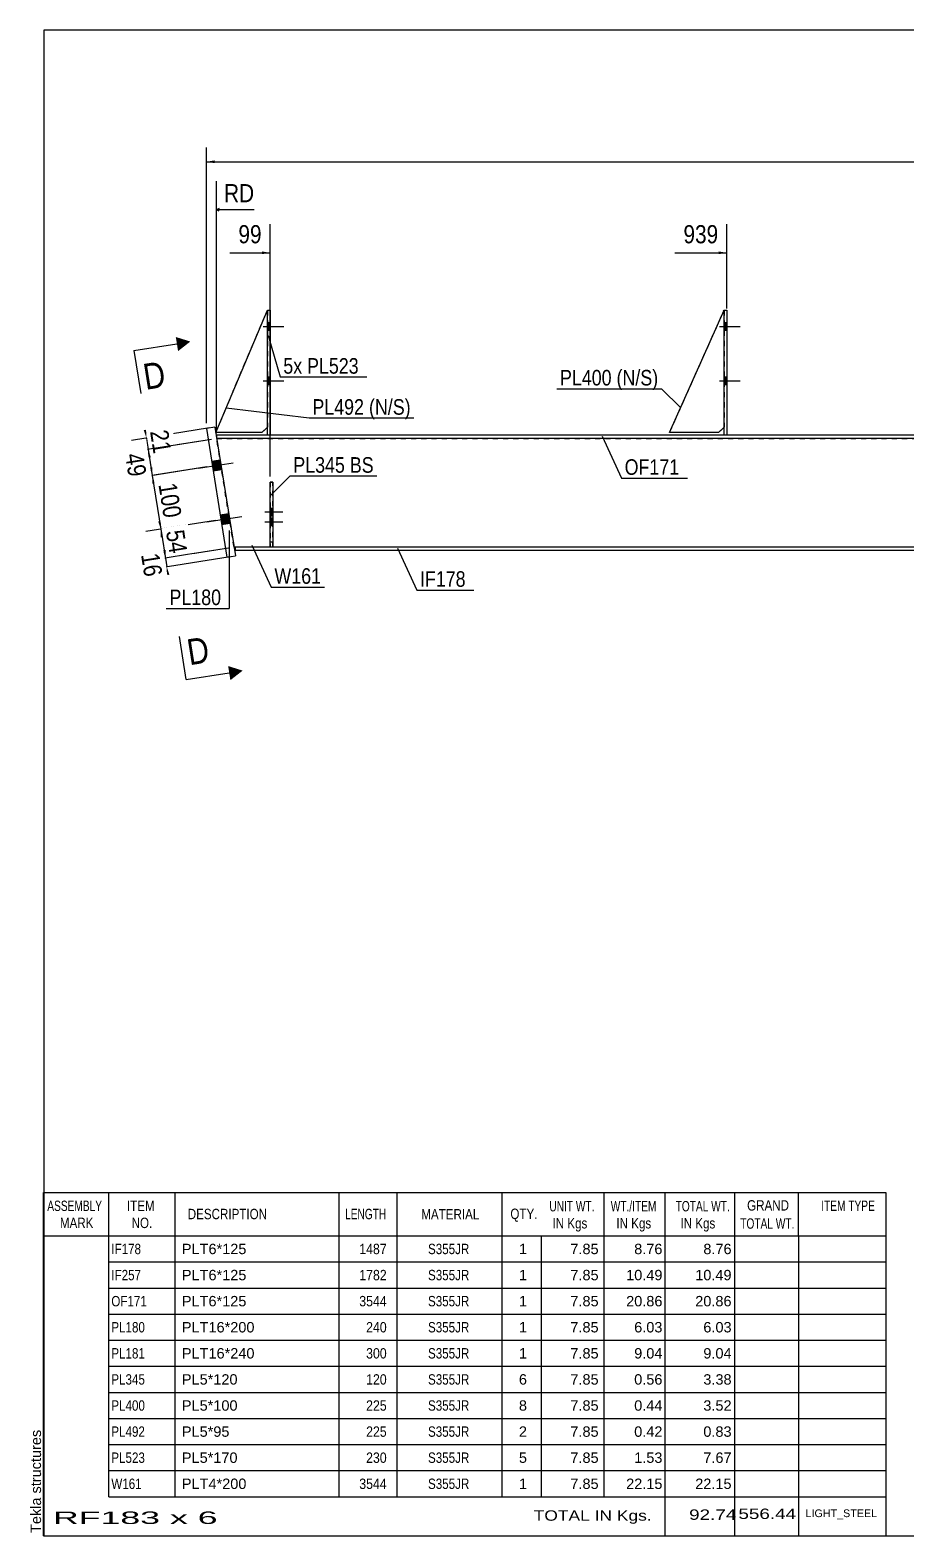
# Model space of a CAD drawing. Header units: millimetres. Extents: x -34 to 368, y -192 to 85.
# Drawn here: x -34.3 to 127, y -191.9 to 85.1 of the extents above; entities that cross this region are included whole.
import ezdxf

# ---------------------------------------------------------------- set-up
doc = ezdxf.new("R2010")
doc.units = ezdxf.units.MM
doc.linetypes.add('DXK_LINE_DOT1', pattern=[1.8814, 0.9407, -0.9407])
doc.linetypes.add('DXK_LINE_DOT2', pattern=[3.9198, 1.9599, -1.9599])
doc.styles.add('Arial', font='ARIAL.TTF', dxfattribs={"height": 0.2})
doc.styles.add('Arial Narrow', font='ARIALN.TTF', dxfattribs={"height": 0.2})

# ---------------------------------------------------------------- blocks, each defined once
blk = doc.blocks.new('Unknown-623544071-1210')
at = {"color": 5, "linetype": 'Continuous'}
for p, q in [((368.18, 85.14), (-31.82, 85.14)), ((-31.82, 85.14), (-31.82, -191.86)), ((368.18, -191.86), (368.18, 85.14)), ((-31.82, -191.86), (368.18, -191.86))]:
    blk.add_line(p, q, dxfattribs=at)
at = {"color": 174, "linetype": 'Continuous', "style": 'Arial'}
blk.add_text('Tekla structures', height=1.9102, rotation=90, dxfattribs=at).set_placement((-32.32, -191.36))
blk = doc.blocks.new('Part-623544071-1291 - 1231')
at = {"color": 2, "linetype": 'Continuous'}
for p, q in [((9.32, 10.6), (0, 10.6)), ((0, 10), (0, 10.6)), ((354.37, 10), (0, 10)), ((93.32, 10.6), (9.82, 10.6)), ((177.32, 10.6), (93.82, 10.6)), ((261.32, 10.6), (177.82, 10.6)), ((345.51, 10.6), (261.82, 10.6)), ((354.37, 10.6), (346.01, 10.6)), ((354.37, 10.6), (354.37, 10))]:
    blk.add_line(p, q, dxfattribs=at)
at = {"color": 7, "linetype": 'DXK_LINE_DOT1'}
for p, q in [((9.82, 10.6), (9.32, 10.6)), ((346.01, 10.6), (93.32, 10.6))]:
    blk.add_line(p, q, dxfattribs=at)
blk = doc.blocks.new('Part-623544071-1269 - 1231')
at = {"color": 2, "linetype": 'Continuous'}
for p, q in [((-0.33, 12.1), (-1.91, 11.85)), ((-1.91, 11.85), (1.85, -11.85)), ((-0.33, 12.1), (3.43, -11.6)), ((1.85, -11.85), (3.43, -11.6))]:
    blk.add_line(p, q, dxfattribs=at)
blk = doc.blocks.new('Part-623544071-1494 - 1231')
at = {"color": 7, "linetype": 'DXK_LINE_DOT1'}
for p, q in [((3.18, -10), (0, 10)), ((0, 10), (354.37, 10)), ((9.82, -10), (3.48, -10)), ((345.01, -10), (10.32, -10)), ((354.37, -10), (345.51, -10))]:
    blk.add_line(p, q, dxfattribs=at)
at = {"color": 2, "linetype": 'Continuous'}
for p, q in [((354.37, 10), (354.37, -10)), ((3.48, -10), (3.18, -10))]:
    blk.add_line(p, q, dxfattribs=at)
blk = doc.blocks.new('Part-623544071-1313 - 1231')
at = {"color": 2, "linetype": 'Continuous'}
for p, q in [((3.48, -10.6), (3.48, -10)), ((9.82, -10), (3.48, -10)), ((152.21, -10.6), (3.48, -10.6)), ((152.21, -10), (10.32, -10))]:
    blk.add_line(p, q, dxfattribs=at)
at = {"color": 7, "linetype": 'DXK_LINE_DOT1'}
for p, q in [((10.32, -10), (9.82, -10)), ((152.21, -10), (152.21, -10.6))]:
    blk.add_line(p, q, dxfattribs=at)
blk = doc.blocks.new('Part-623544071-1388 - 1231')
at = {"color": 2, "linetype": 'Continuous'}
for p, q in [((9.32, 10.6), (9.32, 33.6)), ((9.32, 33.6), (9.82, 33.6)), ((9.82, 33.6), (9.82, 10.6)), ((9.82, 10.6), (9.32, 10.6))]:
    blk.add_line(p, q, dxfattribs=at)
blk = doc.blocks.new('Part-623544071-1410 - 1231')
at = {"color": 2, "linetype": 'Continuous'}
for p, q in [((9.82, -10), (9.82, 2)), ((9.82, 2), (10.32, 2)), ((10.32, 2), (10.32, -10)), ((10.32, -10), (9.82, -10))]:
    blk.add_line(p, q, dxfattribs=at)
at = {"color": 7, "linetype": 'DXK_LINE_DOT1'}
blk.add_line((9.82, -9), (10.32, -9), dxfattribs=at)
blk = doc.blocks.new('Part-623544071-1432 - 1231')
at = {"color": 7, "linetype": 'DXK_LINE_DOT1'}
for p, q in [((-0.18, 11.1), (9.32, 33.6)), ((9.32, 33.6), (9.32, 12.1)), ((8.32, 11.1), (-0.18, 11.1)), ((9.32, 12.1), (8.32, 11.1))]:
    blk.add_line(p, q, dxfattribs=at)
blk = doc.blocks.new('Bolt-623544071-1503 - 1231')
at = {"linetype": 'Continuous'}
for points in [[(93.82, 29.93), (93.82, 31.33), (93.32, 31.33), (93.32, 29.93)], [(93.82, 29.93), (93.82, 31.33), (93.32, 31.33), (93.32, 29.93)], [(93.82, 29.93), (93.82, 31.33), (93.32, 31.33), (93.32, 29.93)], [(93.82, 19.93), (93.82, 21.33), (93.32, 21.33), (93.32, 19.93)], [(93.82, 19.93), (93.82, 21.33), (93.32, 21.33), (93.32, 19.93)], [(93.82, 19.93), (93.82, 21.33), (93.32, 21.33), (93.32, 19.93)]]:
    blk.add_hatch(color=3, dxfattribs=at).paths.add_polyline_path(points)
at = {"color": 3, "linetype": 'Continuous'}
for p, q in [((92.52, 30.63), (96.32, 30.63)), ((92.52, 30.63), (96.32, 30.63)), ((92.52, 30.63), (96.32, 30.63)), ((93.32, 31.33), (93.82, 31.33)), ((93.32, 31.33), (93.82, 31.33)), ((93.32, 31.33), (93.82, 31.33)), ((93.32, 29.93), (93.82, 29.93)), ((93.32, 29.93), (93.82, 29.93)), ((93.32, 29.93), (93.82, 29.93)), ((92.52, 20.63), (96.32, 20.63)), ((92.52, 20.63), (96.32, 20.63)), ((92.52, 20.63), (96.32, 20.63)), ((93.32, 21.33), (93.82, 21.33)), ((93.32, 21.33), (93.82, 21.33)), ((93.32, 21.33), (93.82, 21.33)), ((93.32, 19.93), (93.82, 19.93)), ((93.32, 19.93), (93.82, 19.93)), ((93.32, 19.93), (93.82, 19.93))]:
    blk.add_line(p, q, dxfattribs=at)
blk = doc.blocks.new('Part-623544071-1444 - 1231')
at = {"color": 2, "linetype": 'Continuous'}
for p, q in [((93.32, 10.6), (93.32, 33.6)), ((93.32, 33.6), (93.82, 33.6)), ((93.82, 33.6), (93.82, 10.6)), ((93.82, 10.6), (93.32, 10.6))]:
    blk.add_line(p, q, dxfattribs=at)
blk = doc.blocks.new('Part-623544071-4069 - 1231')
at = {"color": 7, "linetype": 'DXK_LINE_DOT1'}
for p, q in [((83.32, 11.1), (93.32, 33.6)), ((93.32, 33.6), (93.32, 12.1)), ((92.32, 11.1), (83.32, 11.1)), ((93.32, 12.1), (92.32, 11.1))]:
    blk.add_line(p, q, dxfattribs=at)
blk = doc.blocks.new('Bolt-623544071-4097 - 1231')
at = {"color": 3, "linetype": 'DXK_LINE_DOT2'}
for p, q in [((8.87, -3.51), (12.17, -3.51)), ((8.87, -5.3), (12.17, -5.3)), ((9.82, -2.81), (10.32, -2.81)), ((9.82, -4.21), (10.32, -4.21)), ((9.82, -4.6), (10.32, -4.6)), ((9.82, -6), (10.32, -6))]:
    blk.add_line(p, q, dxfattribs=at)
blk = doc.blocks.new('Bolt-623544071-1495 - 1231')
at = {"linetype": 'Continuous'}
for points in [[(-0.96, 5.83), (-0.67, 4.05), (0.91, 4.3), (0.62, 6.08)], [(-0.96, 5.83), (-0.67, 4.05), (0.91, 4.3), (0.62, 6.08)], [(0.61, -4.05), (0.9, -5.83), (2.48, -5.58), (2.19, -3.8)], [(0.61, -4.05), (0.9, -5.83), (2.48, -5.58), (2.19, -3.8)]]:
    blk.add_hatch(color=3, dxfattribs=at).paths.add_polyline_path(points)
at = {"color": 3, "linetype": 'Continuous'}
for p, q in [((-3.38, 4.53), (3.04, 5.55)), ((-3.38, 4.53), (3.04, 5.55)), ((-0.96, 5.83), (0.62, 6.08)), ((-0.96, 5.83), (0.62, 6.08)), ((-0.67, 4.05), (0.91, 4.3)), ((-0.67, 4.05), (0.91, 4.3)), ((-1.81, -5.35), (4.61, -4.33)), ((-1.81, -5.35), (4.61, -4.33)), ((0.61, -4.05), (2.19, -3.8)), ((0.61, -4.05), (2.19, -3.8)), ((0.9, -5.83), (2.48, -5.58)), ((0.9, -5.83), (2.48, -5.58))]:
    blk.add_line(p, q, dxfattribs=at)
blk = doc.blocks.new('Part-623544071-4079 - 1231')
at = {"color": 2, "linetype": 'Continuous'}
for p, q in [((-0.18, 11.1), (9.32, 33.6)), ((8.32, 11.1), (-0.18, 11.1)), ((9.32, 12.1), (8.32, 11.1))]:
    blk.add_line(p, q, dxfattribs=at)
blk = doc.blocks.new('Bolt-623544071-1497 - 1231')
at = {"linetype": 'Continuous'}
for points in [[(9.82, 29.93), (9.82, 31.33), (9.32, 31.33), (9.32, 29.93)], [(9.82, 29.93), (9.82, 31.33), (9.32, 31.33), (9.32, 29.93)], [(9.82, 29.93), (9.82, 31.33), (9.32, 31.33), (9.32, 29.93)], [(9.82, 19.93), (9.82, 21.33), (9.32, 21.33), (9.32, 19.93)], [(9.82, 19.93), (9.82, 21.33), (9.32, 21.33), (9.32, 19.93)], [(9.82, 19.93), (9.82, 21.33), (9.32, 21.33), (9.32, 19.93)]]:
    blk.add_hatch(color=3, dxfattribs=at).paths.add_polyline_path(points)
at = {"color": 3, "linetype": 'Continuous'}
for p, q in [((8.52, 30.63), (12.32, 30.63)), ((8.52, 30.63), (12.32, 30.63)), ((8.52, 30.63), (12.32, 30.63)), ((9.32, 31.33), (9.82, 31.33)), ((9.32, 31.33), (9.82, 31.33)), ((9.32, 31.33), (9.82, 31.33)), ((9.32, 29.93), (9.82, 29.93)), ((9.32, 29.93), (9.82, 29.93)), ((9.32, 29.93), (9.82, 29.93)), ((8.52, 20.63), (12.32, 20.63)), ((8.52, 20.63), (12.32, 20.63)), ((8.52, 20.63), (12.32, 20.63)), ((9.32, 21.33), (9.82, 21.33)), ((9.32, 21.33), (9.82, 21.33)), ((9.32, 21.33), (9.82, 21.33)), ((9.32, 19.93), (9.82, 19.93)), ((9.32, 19.93), (9.82, 19.93)), ((9.32, 19.93), (9.82, 19.93))]:
    blk.add_line(p, q, dxfattribs=at)
blk = doc.blocks.new('Part-623544071-4074 - 1231')
at = {"color": 7, "linetype": 'DXK_LINE_DOT1'}
for p, q in [((9.82, 2), (9.82, -10)), ((10.32, 2), (9.82, 2)), ((10.32, -10), (10.32, 2))]:
    blk.add_line(p, q, dxfattribs=at)
blk = doc.blocks.new('Part-623544071-4080 - 1231')
at = {"color": 2, "linetype": 'Continuous'}
for p, q in [((83.32, 11.1), (93.32, 33.6)), ((92.32, 11.1), (83.32, 11.1)), ((93.32, 12.1), (92.32, 11.1))]:
    blk.add_line(p, q, dxfattribs=at)
blk = doc.blocks.new('Bolt-623544071-4088 - 1231')
at = {"linetype": 'Continuous'}
for points in [[(9.82, -2.81), (9.82, -4.21), (10.32, -4.21), (10.32, -2.81)], [(9.82, -4.6), (9.82, -6), (10.32, -6), (10.32, -4.6)]]:
    blk.add_hatch(color=3, dxfattribs=at).paths.add_polyline_path(points)
at = {"color": 3, "linetype": 'Continuous'}
for p, q in [((8.87, -3.51), (12.17, -3.51)), ((8.87, -5.3), (12.17, -5.3)), ((9.82, -2.81), (10.32, -2.81)), ((9.82, -4.21), (10.32, -4.21)), ((9.82, -4.6), (10.32, -4.6)), ((9.82, -6), (10.32, -6))]:
    blk.add_line(p, q, dxfattribs=at)
blk = doc.blocks.new('StraightDimension-623544071-6935 - 1231')
at = {"linetype": 'Continuous'}
blk.add_hatch(color=4, dxfattribs=at).paths.add_polyline_path([(92.32, 44.42), (93.82, 44.17), (92.32, 43.92)])
at = {"color": 4, "linetype": 'Continuous'}
for p, q in [((93.82, 33.95), (93.82, 49.42)), ((84.3, 44.17), (93.82, 44.17))]:
    blk.add_line(p, q, dxfattribs=at)
at = {"color": 0}
blk.add_wipeout([(92.96, 45.22), (92.96, 50.12), (85.16, 50.12), (85.16, 45.22)], dxfattribs=at)
at = {"color": 4, "style": 'Arial Narrow'}
blk.add_text('939', height=3.34, dxfattribs=at).set_placement((85.86, 45.92))
blk = doc.blocks.new('StraightDimension-623544071-1543 - 1231')
at = {"linetype": 'Continuous'}
for points in [[(-11.86, 1.66), (-11.85, 3.18), (-11.37, 1.74)], [(-10.27, -5.17), (-10.28, -6.69), (-10.76, -5.25)]]:
    blk.add_hatch(color=4, dxfattribs=at).paths.add_polyline_path(points)
at = {"color": 4, "linetype": 'Continuous'}
for p, q in [((-1.8, 4.78), (-14.61, 2.74)), ((-11.85, 3.18), (-10.28, -6.69)), ((-0.23, -5.1), (-13.04, -7.13))]:
    blk.add_line(p, q, dxfattribs=at)
at = {"color": 0}
blk.add_wipeout([(-10.3, -5.58), (-5.46, -4.81), (-6.69, 2.89), (-11.53, 2.12)], dxfattribs=at)
at = {"color": 4, "style": 'Arial Narrow'}
blk.add_text('100', height=3.34, rotation=-80.9647, dxfattribs=at).set_placement((-10.73, 1.54))
blk = doc.blocks.new('StraightDimension-623544071-6936 - 1231')
at = {"linetype": 'Continuous'}
blk.add_hatch(color=4, dxfattribs=at).paths.add_polyline_path([(8.32, 44.42), (9.82, 44.17), (8.32, 43.92)])
at = {"color": 4, "linetype": 'Continuous'}
for p, q in [((9.82, 3), (9.82, 49.42)), ((2.43, 44.17), (9.82, 44.17))]:
    blk.add_line(p, q, dxfattribs=at)
at = {"color": 0, "linetype": 'Continuous'}
blk.add_wipeout([(7.59, 52.77), (7.59, 57.67), (0.65, 57.67), (0.65, 52.77)], dxfattribs=at)
at = {"color": 4, "linetype": 'Continuous'}
for p, q in [((-0.03, 11), (-0.03, 57.32)), ((0.47, 52.32), (-0.03, 52.07)), ((0.47, 51.82), (-0.03, 52.07)), ((6.89, 52.07), (-0.03, 52.07))]:
    blk.add_line(p, q, dxfattribs=at)
at = {"color": 4, "linetype": 'Continuous', "style": 'Arial Narrow'}
blk.add_text('RD', height=3.34, dxfattribs=at).set_placement((1.35, 53.47))
at = {"color": 0}
blk.add_wipeout([(8.96, 45.22), (8.96, 50.12), (3.29, 50.12), (3.29, 45.22)], dxfattribs=at)
at = {"color": 4, "style": 'Arial Narrow'}
blk.add_text('99', height=3.34, dxfattribs=at).set_placement((3.99, 45.92))
blk = doc.blocks.new('StraightDimension-623544071-1510 - 1231')
at = {"linetype": 'Continuous'}
for points in [[(-12.94, 11.62), (-12.95, 10.1), (-13.43, 11.54)], [(-12.62, 6.47), (-12.61, 7.99), (-12.13, 6.55)]]:
    blk.add_hatch(color=4, dxfattribs=at).paths.add_polyline_path(points)
at = {"color": 4, "linetype": 'Continuous'}
for p, q in [((-1.32, 11.95), (-15.71, 9.66)), ((-0.99, 9.84), (-15.38, 7.55)), ((-12.95, 10.1), (-12.61, 7.99))]:
    blk.add_line(p, q, dxfattribs=at)
at = {"color": 0}
blk.add_wipeout([(-12.19, 6.27), (-7.35, 7.04), (-8.24, 12.64), (-13.08, 11.87)], dxfattribs=at)
at = {"color": 4, "style": 'Arial Narrow'}
blk.add_text('21', height=3.34, rotation=-80.9647, dxfattribs=at).set_placement((-12.28, 11.29))
blk = doc.blocks.new('StraightDimension-623544071-1530 - 1231')
at = {"linetype": 'Continuous'}
for points in [[(-12.62, 6.47), (-12.61, 7.99), (-12.13, 6.55)], [(-11.84, 4.7), (-11.85, 3.18), (-12.33, 4.63)]]:
    blk.add_hatch(color=4, dxfattribs=at).paths.add_polyline_path(points)
at = {"color": 4, "linetype": 'Continuous'}
for p, q in [((-0.99, 9.84), (-15.18, 7.59)), ((-12.61, 7.99), (-11.85, 3.18)), ((-1.8, 4.78), (-14.42, 2.78))]:
    blk.add_line(p, q, dxfattribs=at)
at = {"color": 0}
blk.add_wipeout([(-16.77, 2), (-11.93, 2.77), (-12.82, 8.36), (-17.66, 7.59)], dxfattribs=at)
at = {"color": 4, "style": 'Arial Narrow'}
blk.add_text('49', height=3.34, rotation=-80.9647, dxfattribs=at).set_placement((-16.86, 7.01))
blk = doc.blocks.new('StraightDimension-623544071-1554 - 1231')
at = {"linetype": 'Continuous'}
for points in [[(-10.29, -8.21), (-10.28, -6.69), (-9.8, -8.13)], [(-9.42, -10.49), (-9.43, -12.01), (-9.92, -10.56)]]:
    blk.add_hatch(color=4, dxfattribs=at).paths.add_polyline_path(points)
at = {"color": 4, "linetype": 'Continuous'}
for p, q in [((-0.23, -5.1), (-13.04, -7.13)), ((-10.28, -6.69), (-9.43, -12.01)), ((2.19, -10.16), (-12.2, -12.45))]:
    blk.add_line(p, q, dxfattribs=at)
at = {"color": 0}
blk.add_wipeout([(-9.26, -12.12), (-4.42, -11.35), (-5.31, -5.76), (-10.15, -6.53)], dxfattribs=at)
at = {"color": 4, "style": 'Arial Narrow'}
blk.add_text('54', height=3.34, rotation=-80.9647, dxfattribs=at).set_placement((-9.35, -7.11))
blk = doc.blocks.new('StraightDimension-623544071-1575 - 1231')
at = {"linetype": 'Continuous'}
for points in [[(-9.42, -10.49), (-9.43, -12.01), (-9.92, -10.56)], [(-9.19, -15.13), (-9.18, -13.61), (-8.7, -15.05)]]:
    blk.add_hatch(color=4, dxfattribs=at).paths.add_polyline_path(points)
at = {"color": 4, "linetype": 'Continuous'}
for p, q in [((2.19, -10.16), (-12, -12.41)), ((2.45, -11.76), (-11.75, -14.01)), ((-9.43, -12.01), (-9.18, -13.61))]:
    blk.add_line(p, q, dxfattribs=at)
at = {"color": 0}
blk.add_wipeout([(-13.85, -16.4), (-9.01, -15.63), (-9.9, -10.03), (-14.74, -10.8)], dxfattribs=at)
at = {"color": 4, "style": 'Arial Narrow'}
blk.add_text('16', height=3.34, rotation=-80.9647, dxfattribs=at).set_placement((-13.94, -11.38))
blk = doc.blocks.new('StraightDimension-623544071-5709 - 1231')
at = {"linetype": 'Continuous'}
for points in [[(-0.41, 60.67), (-1.91, 60.92), (-0.41, 61.17)], [(352.87, 61.17), (354.37, 60.92), (352.87, 60.67)]]:
    blk.add_hatch(color=4, dxfattribs=at).paths.add_polyline_path(points)
at = {"color": 4, "linetype": 'Continuous'}
for p, q in [((-1.91, 12.85), (-1.91, 63.52)), ((354.37, 11), (354.37, 63.52)), ((-1.91, 60.92), (354.37, 60.92))]:
    blk.add_line(p, q, dxfattribs=at)
at = {"color": 0}
blk.add_wipeout([(181.19, 61.07), (181.19, 65.97), (171.26, 65.97), (171.26, 61.07)], dxfattribs=at)
at = {"color": 4, "style": 'Arial Narrow'}
blk.add_text('3563', height=3.34, dxfattribs=at).set_placement((171.96, 61.77))
blk = doc.blocks.new('CBS_BOM-623544071-7030')
at = {"color": 7, "linetype": 'Continuous'}
for p, q in [((-31.85, -136.69), (-31.85, -128.69)), ((-31.85, -128.69), (123.07, -128.69)), ((-19.85, -136.69), (-19.85, -128.69)), ((-7.66, -136.69), (-7.66, -128.69)), ((22.51, -136.69), (22.51, -128.69)), ((33.18, -136.69), (33.18, -128.69)), ((52.5, -136.69), (52.5, -128.69)), ((71.3, -136.69), (71.3, -128.69)), ((82.51, -136.69), (82.51, -128.69)), ((95.3, -136.69), (95.3, -128.69)), ((107.05, -136.69), (107.05, -128.69)), ((123.07, -128.7), (123.07, -136.68)), ((-31.85, -136.69), (123.07, -136.69)), ((-31.85, -141.49), (-31.85, -136.69)), ((-19.85, -141.49), (-19.85, -136.69)), ((-7.66, -141.49), (-7.66, -136.69)), ((22.51, -141.49), (22.51, -136.69)), ((33.18, -141.49), (33.18, -136.69)), ((52.5, -141.49), (52.5, -136.69)), ((59.77, -141.49), (59.77, -136.69)), ((71.3, -141.49), (71.3, -136.69)), ((82.51, -141.49), (82.51, -136.69)), ((95.3, -141.49), (95.3, -136.69)), ((107.07, -141.49), (107.07, -136.69)), ((123.07, -136.7), (123.07, -141.49)), ((-31.85, -146.29), (-31.85, -141.49)), ((-19.85, -141.49), (123.07, -141.49)), ((-19.85, -146.29), (-19.85, -141.49)), ((-7.66, -146.29), (-7.66, -141.49)), ((22.51, -146.29), (22.51, -141.49)), ((33.18, -146.29), (33.18, -141.49)), ((52.5, -146.29), (52.5, -141.49)), ((59.77, -146.29), (59.77, -141.49)), ((71.3, -146.29), (71.3, -141.49)), ((82.51, -146.29), (82.51, -141.49)), ((95.3, -146.29), (95.3, -141.49)), ((107.07, -146.29), (107.07, -141.49)), ((123.07, -141.5), (123.07, -146.29)), ((-31.85, -151.09), (-31.85, -146.29)), ((-19.85, -146.29), (123.07, -146.29)), ((-19.85, -151.09), (-19.85, -146.29)), ((-7.66, -151.09), (-7.66, -146.29)), ((22.51, -151.09), (22.51, -146.29)), ((33.18, -151.09), (33.18, -146.29)), ((52.5, -151.09), (52.5, -146.29)), ((59.77, -151.09), (59.77, -146.29)), ((71.3, -151.09), (71.3, -146.29)), ((82.51, -151.09), (82.51, -146.29)), ((95.3, -151.09), (95.3, -146.29)), ((107.07, -151.09), (107.07, -146.29)), ((123.07, -146.3), (123.07, -151.09)), ((-31.85, -155.89), (-31.85, -151.09)), ((-19.85, -151.09), (123.07, -151.09)), ((-19.85, -155.89), (-19.85, -151.09)), ((-7.66, -155.89), (-7.66, -151.09)), ((22.51, -155.89), (22.51, -151.09)), ((33.18, -155.89), (33.18, -151.09)), ((52.5, -155.89), (52.5, -151.09)), ((59.77, -155.89), (59.77, -151.09)), ((71.3, -155.89), (71.3, -151.09)), ((82.51, -155.89), (82.51, -151.09)), ((95.3, -155.89), (95.3, -151.09)), ((107.07, -155.89), (107.07, -151.09)), ((123.07, -151.1), (123.07, -155.89)), ((-31.85, -160.69), (-31.85, -155.89)), ((-19.85, -155.89), (123.07, -155.89)), ((-19.85, -160.69), (-19.85, -155.89)), ((-7.66, -160.69), (-7.66, -155.89)), ((22.51, -160.69), (22.51, -155.89)), ((33.18, -160.69), (33.18, -155.89)), ((52.5, -160.69), (52.5, -155.89)), ((59.77, -160.69), (59.77, -155.89)), ((71.3, -160.69), (71.3, -155.89)), ((82.51, -160.69), (82.51, -155.89)), ((95.3, -160.69), (95.3, -155.89)), ((107.07, -160.69), (107.07, -155.89)), ((123.07, -155.9), (123.07, -160.69)), ((-31.85, -165.49), (-31.85, -160.69)), ((-19.85, -160.69), (123.07, -160.69)), ((-19.85, -165.49), (-19.85, -160.69)), ((-7.66, -165.49), (-7.66, -160.69)), ((22.51, -165.49), (22.51, -160.69)), ((33.18, -165.49), (33.18, -160.69)), ((52.5, -165.49), (52.5, -160.69)), ((59.77, -165.49), (59.77, -160.69)), ((71.3, -165.49), (71.3, -160.69)), ((82.51, -165.49), (82.51, -160.69)), ((95.3, -165.49), (95.3, -160.69)), ((107.07, -165.49), (107.07, -160.69)), ((123.07, -160.7), (123.07, -165.49)), ((-31.85, -170.29), (-31.85, -165.49)), ((-19.85, -165.49), (123.07, -165.49)), ((-19.85, -170.29), (-19.85, -165.49)), ((-7.66, -170.29), (-7.66, -165.49)), ((22.51, -170.29), (22.51, -165.49)), ((33.18, -170.29), (33.18, -165.49)), ((52.5, -170.29), (52.5, -165.49)), ((59.77, -170.29), (59.77, -165.49)), ((71.3, -170.29), (71.3, -165.49)), ((82.51, -170.29), (82.51, -165.49)), ((95.3, -170.29), (95.3, -165.49)), ((107.07, -170.29), (107.07, -165.49)), ((123.07, -165.5), (123.07, -170.29)), ((-31.85, -175.09), (-31.85, -170.29)), ((-19.85, -170.29), (123.07, -170.29)), ((-19.85, -175.09), (-19.85, -170.29)), ((-7.66, -175.09), (-7.66, -170.29)), ((22.51, -175.09), (22.51, -170.29)), ((33.18, -175.09), (33.18, -170.29)), ((52.5, -175.09), (52.5, -170.29)), ((59.77, -175.09), (59.77, -170.29)), ((71.3, -175.09), (71.3, -170.29)), ((82.51, -175.09), (82.51, -170.29)), ((95.3, -175.09), (95.3, -170.29)), ((107.07, -175.09), (107.07, -170.29)), ((123.07, -170.3), (123.07, -175.09)), ((-31.85, -179.89), (-31.85, -175.09)), ((-19.85, -175.09), (123.07, -175.09)), ((-19.85, -179.89), (-19.85, -175.09)), ((-7.66, -179.89), (-7.66, -175.09)), ((22.51, -179.89), (22.51, -175.09)), ((33.18, -179.89), (33.18, -175.09)), ((52.5, -179.89), (52.5, -175.09)), ((59.77, -179.89), (59.77, -175.09)), ((71.3, -179.89), (71.3, -175.09)), ((82.51, -179.89), (82.51, -175.09)), ((95.3, -179.89), (95.3, -175.09)), ((107.07, -179.89), (107.07, -175.09)), ((123.07, -175.1), (123.07, -179.89)), ((-31.85, -184.69), (-31.85, -179.89)), ((-19.85, -179.89), (123.07, -179.89)), ((-19.85, -184.69), (-19.85, -179.89)), ((-7.66, -184.69), (-7.66, -179.89)), ((22.51, -184.69), (22.51, -179.89)), ((33.18, -184.69), (33.18, -179.89)), ((52.5, -184.69), (52.5, -179.89)), ((59.77, -184.69), (59.77, -179.89)), ((71.3, -184.69), (71.3, -179.89)), ((82.51, -184.69), (82.51, -179.89)), ((95.3, -184.69), (95.3, -179.89)), ((107.07, -184.69), (107.07, -179.89)), ((123.07, -179.9), (123.07, -184.69)), ((-31.85, -191.89), (-31.85, -184.71)), ((-19.85, -184.69), (123.07, -184.69)), ((82.51, -191.89), (82.51, -184.71)), ((95.3, -191.89), (95.3, -184.71)), ((107.11, -191.89), (107.11, -184.71)), ((123.07, -184.69), (123.07, -191.89)), ((-31.85, -191.89), (123.07, -191.89))]:
    blk.add_line(p, q, dxfattribs=at)
at = {"color": 3, "linetype": 'Continuous', "style": 'Arial'}
for s, height, width, p in [('ASSEMBLY', 1.91, 0.7, (-31.17, -132.12)), ('WT./ITEM', 1.91, 0.7, (72.48, -132.19)), ('GRAND', 1.91, 0.8, (97.57, -132.04)), ('ITEM TYPE', 1.91, 0.7, (111.21, -132.11)), ('ITEM', 1.91, 0.8, (-16.52, -132.12)), ('DESCRIPTION', 1.9102, 0.8, (-5.33, -133.63)), ('LENGTH', 1.91, 0.7, (23.61, -133.63)), ('MATERIAL', 1.91, 0.8, (37.63, -133.67)), ('QTY.', 1.91, 0.8, (54.02, -133.59)), ('UNIT WT.', 1.91, 0.7, (61.19, -132.19)), ('TOTAL WT.', 1.91, 0.7, (84.42, -132.19)), ('MARK', 1.91, 0.8, (-28.85, -135.26)), ('NO.', 1.91, 0.8, (-15.66, -135.26)), ('IN Kgs', 1.91, 0.8, (61.77, -135.33)), ('IN Kgs', 1.91, 0.8, (73.52, -135.33)), ('IN Kgs', 1.91, 0.8, (85.31, -135.33)), ('TOTAL WT.', 1.91, 0.7, (96.31, -135.38))]:
    blk.add_text(s, height=height, dxfattribs=dict(at, width=width)).set_placement(p)
at = {"color": 7, "linetype": 'Continuous', "style": 'Arial'}
for s, width, p in [('IF178', 0.8, (-19.39, -140.06)), ('1487', 0.85, (26.22, -140.06)), ('S355JR', 0.8, (38.87, -140.06)), ('IF257', 0.8, (-19.39, -144.86)), ('1782', 0.85, (26.22, -144.86)), ('S355JR', 0.8, (38.87, -144.86)), ('OF171', 0.8, (-19.39, -149.66)), ('3544', 0.85, (26.22, -149.66)), ('S355JR', 0.8, (38.87, -149.66)), ('PL180', 0.8, (-19.39, -154.46)), ('240', 0.85, (27.48, -154.46)), ('S355JR', 0.8, (38.87, -154.46)), ('PL181', 0.8, (-19.39, -159.26)), ('300', 0.85, (27.48, -159.26)), ('S355JR', 0.8, (38.87, -159.26)), ('PL345', 0.8, (-19.39, -164.06)), ('120', 0.85, (27.48, -164.06)), ('S355JR', 0.8, (38.87, -164.06)), ('PL400', 0.8, (-19.39, -168.86)), ('225', 0.85, (27.48, -168.86)), ('S355JR', 0.8, (38.87, -168.86)), ('PL492', 0.8, (-19.39, -173.66)), ('225', 0.85, (27.48, -173.66)), ('S355JR', 0.8, (38.87, -173.66)), ('PL523', 0.8, (-19.39, -178.46)), ('230', 0.85, (27.48, -178.46)), ('S355JR', 0.8, (38.87, -178.46)), ('W161', 0.8, (-19.39, -183.26)), ('3544', 0.85, (26.22, -183.26)), ('S355JR', 0.8, (38.87, -183.26))]:
    blk.add_text(s, height=1.91, dxfattribs=dict(at, width=width)).set_placement(p)
for s, p in [('PLT6*125', (-6.41, -140.06)), ('1', (55.59, -140.06)), ('7.85', (65.06, -140.06)), ('8.76', (76.8, -140.06)), ('8.76', (89.52, -140.06)), ('PLT6*125', (-6.41, -144.86)), ('1', (55.59, -144.86)), ('7.85', (65.06, -144.86)), ('10.49', (75.32, -144.86)), ('10.49', (88.03, -144.86)), ('PLT6*125', (-6.41, -149.66)), ('1', (55.59, -149.66)), ('7.85', (65.06, -149.66)), ('20.86', (75.32, -149.66)), ('20.86', (88.03, -149.66)), ('PLT16*200', (-6.41, -154.46)), ('1', (55.59, -154.46)), ('7.85', (65.06, -154.46)), ('6.03', (76.8, -154.46)), ('6.03', (89.52, -154.46)), ('PLT16*240', (-6.41, -159.26)), ('1', (55.59, -159.26)), ('7.85', (65.06, -159.26)), ('9.04', (76.8, -159.26)), ('9.04', (89.52, -159.26)), ('PL5*120', (-6.41, -164.06)), ('6', (55.59, -164.06)), ('7.85', (65.06, -164.06)), ('0.56', (76.8, -164.06)), ('3.38', (89.52, -164.06)), ('PL5*100', (-6.41, -168.86)), ('8', (55.59, -168.86)), ('7.85', (65.06, -168.86)), ('0.44', (76.8, -168.86)), ('3.52', (89.52, -168.86)), ('PL5*95', (-6.41, -173.66)), ('2', (55.59, -173.66)), ('7.85', (65.06, -173.66)), ('0.42', (76.8, -173.66)), ('0.83', (89.52, -173.66)), ('PL5*170', (-6.41, -178.46)), ('5', (55.59, -178.46)), ('7.85', (65.06, -178.46)), ('1.53', (76.8, -178.46)), ('7.67', (89.52, -178.46)), ('PLT4*200', (-6.41, -183.26)), ('1', (55.59, -183.26)), ('7.85', (65.06, -183.26)), ('22.15', (75.32, -183.26)), ('22.15', (88.03, -183.26))]:
    blk.add_text(s, height=1.91, dxfattribs=at).set_placement(p)
at = {"color": 6, "linetype": 'Continuous', "style": 'Arial'}
for s, height, width, p in [('RF183 x 6', 2.292, 2.05, (-30.13, -189.7)), ('TOTAL IN Kgs.', 1.9102, 1.2, (58.31, -189.1)), ('92.74', 1.91, 1.3, (86.9, -188.94)), ('556.44', 1.91, 1.3, (95.97, -188.78))]:
    blk.add_text(s, height=height, dxfattribs=dict(at, width=width)).set_placement(p)
blk.add_text('LIGHT_STEEL', height=1.4135, dxfattribs=at).set_placement((108.32, -188.44))
blk = doc.blocks.new('Mark-623544071-5566 - 1231')
at = {"color": 0}
blk.add_wipeout([(19.21, -16.73), (19.21, -13.73), (10.62, -13.73), (10.62, -16.73)], dxfattribs=at)
blk.add_wipeout([(19.21, -16.73), (19.21, -13.73), (10.62, -13.73), (10.62, -16.73)], dxfattribs=at)
at = {"color": 7, "linetype": 'Continuous'}
for p, q in [((6.48, -9.59), (10.02, -17.33)), ((10.02, -17.33), (19.81, -17.33))]:
    blk.add_line(p, q, dxfattribs=at)
at = {"color": 3, "style": 'Arial Narrow'}
blk.add_text('W161', height=2.863, dxfattribs=at).set_placement((10.62, -16.73))
blk = doc.blocks.new('Mark-623544071-5554 - 1231')
at = {"color": 0}
blk.add_wipeout([(85.09, 3.32), (85.09, 6.32), (75.04, 6.32), (75.04, 3.32)], dxfattribs=at)
blk.add_wipeout([(85.09, 3.32), (85.09, 6.32), (75.04, 6.32), (75.04, 3.32)], dxfattribs=at)
at = {"color": 7, "linetype": 'Continuous'}
for p, q in [((70.9, 10.45), (74.44, 2.72)), ((74.44, 2.72), (86.59, 2.72))]:
    blk.add_line(p, q, dxfattribs=at)
at = {"color": 3, "style": 'Arial Narrow'}
blk.add_text('OF171', height=2.863, dxfattribs=at).set_placement((75.04, 3.32))
blk = doc.blocks.new('MarkSet-623544071-5543 - 1231')
at = {"color": 0}
blk.add_wipeout([(15.72, 21.93), (15.72, 24.93), (12.25, 24.93), (12.25, 21.93)], dxfattribs=at)
blk.add_wipeout([(15.72, 21.93), (15.72, 24.93), (12.25, 24.93), (12.25, 21.93)], dxfattribs=at)
at = {"color": 7, "linetype": 'Continuous'}
blk.add_line((9.45, 28.97), (11.65, 21.33), dxfattribs=at)
at = {"color": 0}
blk.add_wipeout([(26.13, 21.93), (26.13, 24.93), (16.62, 24.93), (16.62, 21.93)], dxfattribs=at)
blk.add_wipeout([(26.13, 21.93), (26.13, 24.93), (16.62, 24.93), (16.62, 21.93)], dxfattribs=at)
at = {"color": 7, "linetype": 'Continuous'}
blk.add_line((11.65, 21.33), (27.63, 21.33), dxfattribs=at)
at = {"color": 3, "style": 'Arial Narrow'}
for s, p in [('5x', (12.25, 21.93)), ('PL523', (16.62, 21.93))]:
    blk.add_text(s, height=2.863, dxfattribs=at).set_placement(p)
blk = doc.blocks.new('SectionMark-623544071-1784 - 1231')
at = {"linetype": 'Continuous'}
for points in [[(-7.53, 28.68), (-4.86, 27.84), (-7.11, 26.08)], [(2.1, -31.86), (4.77, -32.7), (2.51, -34.46)]]:
    blk.add_hatch(color=30, dxfattribs=at).paths.add_polyline_path(points)
at = {"color": 30, "linetype": 'Continuous'}
blk.add_line((-15.23, 26.19), (-7.33, 27.44), dxfattribs=at)
at = {"color": 0, "linetype": 'Continuous'}
for points in [[(-9.16, 19.56), (-9.94, 24.5), (-13.85, 23.87), (-13.07, 18.94)], [(-1.1, -31.11), (-1.89, -26.17), (-5.79, -26.79), (-5.01, -31.73)]]:
    blk.add_wipeout(points, dxfattribs=at)
at = {"color": 30, "linetype": 'Continuous'}
for p, q in [((-15.23, 26.19), (-13.97, 18.29)), ((-5.6, -34.35), (-6.86, -26.45)), ((-5.6, -34.35), (2.3, -33.1))]:
    blk.add_line(p, q, dxfattribs=at)
at = {"color": 6, "linetype": 'Continuous', "style": 'Arial Narrow'}
for p in [(-13.07, 18.94), (-5.01, -31.73)]:
    blk.add_text('D', height=4.77, rotation=9.0355, dxfattribs=at).set_placement(p)
blk = doc.blocks.new('Mark-623544071-5551 - 1231')
at = {"color": 7, "linetype": 'Continuous'}
blk.add_line((2.31, -6.94), (2.31, -21.25), dxfattribs=at)
at = {"color": 0}
blk.add_wipeout([(0.81, -20.65), (0.81, -17.65), (-8.69, -17.65), (-8.69, -20.65)], dxfattribs=at)
blk.add_wipeout([(0.81, -20.65), (0.81, -17.65), (-8.69, -17.65), (-8.69, -20.65)], dxfattribs=at)
at = {"color": 7, "linetype": 'Continuous'}
blk.add_line((-9.29, -21.25), (2.31, -21.25), dxfattribs=at)
at = {"color": 3, "style": 'Arial Narrow'}
blk.add_text('PL180', height=2.863, dxfattribs=at).set_placement((-8.69, -20.65))
blk = doc.blocks.new('Mark-623544071-5578 - 1231')
at = {"color": 0}
blk.add_wipeout([(72.65, 19.76), (72.65, 22.76), (63.15, 22.76), (63.15, 19.76)], dxfattribs=at)
blk.add_wipeout([(72.65, 19.76), (72.65, 22.76), (63.15, 22.76), (63.15, 19.76)], dxfattribs=at)
blk.add_wipeout([(81.21, 19.76), (81.21, 22.76), (73.55, 22.76), (73.55, 19.76)], dxfattribs=at)
blk.add_wipeout([(81.21, 19.76), (81.21, 22.76), (73.55, 22.76), (73.55, 19.76)], dxfattribs=at)
at = {"color": 7, "linetype": 'Continuous'}
for p in [(62.55, 19.16), (85.35, 15.63)]:
    blk.add_line(p, (81.81, 19.16), dxfattribs=at)
at = {"color": 3, "style": 'Arial Narrow'}
for s, p in [('PL400', (63.15, 19.76)), ('(N/', (73.55, 19.76)), ('S)', (77.93, 19.76))]:
    blk.add_text(s, height=2.863, dxfattribs=at).set_placement(p)
blk = doc.blocks.new('MarkSet-623544071-5501 - 1231')
at = {"color": 0}
blk.add_wipeout([(23.59, 3.71), (23.59, 6.71), (14.09, 6.71), (14.09, 3.71)], dxfattribs=at)
blk.add_wipeout([(23.59, 3.71), (23.59, 6.71), (14.09, 6.71), (14.09, 3.71)], dxfattribs=at)
at = {"color": 7, "linetype": 'Continuous'}
blk.add_line((9.95, -0.43), (13.49, 3.11), dxfattribs=at)
at = {"color": 0}
blk.add_wipeout([(28.87, 3.71), (28.87, 6.71), (24.49, 6.71), (24.49, 3.71)], dxfattribs=at)
blk.add_wipeout([(28.87, 3.71), (28.87, 6.71), (24.49, 6.71), (24.49, 3.71)], dxfattribs=at)
at = {"color": 7, "linetype": 'Continuous'}
blk.add_line((13.49, 3.11), (29.47, 3.11), dxfattribs=at)
at = {"color": 3, "style": 'Arial Narrow'}
for s, p in [('PL345', (14.09, 3.71)), ('BS', (24.49, 3.71))]:
    blk.add_text(s, height=2.863, dxfattribs=at).set_placement(p)
blk = doc.blocks.new('Mark-623544071-5557 - 1231')
at = {"color": 0}
blk.add_wipeout([(45.8, -17.28), (45.8, -14.28), (37.39, -14.28), (37.39, -17.28)], dxfattribs=at)
blk.add_wipeout([(45.8, -17.28), (45.8, -14.28), (37.39, -14.28), (37.39, -17.28)], dxfattribs=at)
at = {"color": 7, "linetype": 'Continuous'}
for p, q in [((33.25, -10.15), (36.79, -17.88)), ((36.79, -17.88), (47.3, -17.88))]:
    blk.add_line(p, q, dxfattribs=at)
at = {"color": 3, "style": 'Arial Narrow'}
blk.add_text('IF178', height=2.863, dxfattribs=at).set_placement((37.39, -17.28))
blk = doc.blocks.new('Mark-623544071-5575 - 1231')
at = {"color": 0}
blk.add_wipeout([(27.11, 14.38), (27.11, 17.38), (17.6, 17.38), (17.6, 14.38)], dxfattribs=at)
blk.add_wipeout([(27.11, 14.38), (27.11, 17.38), (17.6, 17.38), (17.6, 14.38)], dxfattribs=at)
at = {"color": 7, "linetype": 'Continuous'}
blk.add_line((1.75, 15.63), (17, 13.78), dxfattribs=at)
at = {"color": 0}
blk.add_wipeout([(35.67, 14.38), (35.67, 17.38), (28.01, 17.38), (28.01, 14.38)], dxfattribs=at)
blk.add_wipeout([(35.67, 14.38), (35.67, 17.38), (28.01, 17.38), (28.01, 14.38)], dxfattribs=at)
at = {"color": 7, "linetype": 'Continuous'}
blk.add_line((17, 13.78), (36.27, 13.78), dxfattribs=at)
at = {"color": 3, "style": 'Arial Narrow'}
for s, p in [('PL492', (17.6, 14.38)), ('(N/', (28.01, 14.38)), ('S)', (32.39, 14.38))]:
    blk.add_text(s, height=2.863, dxfattribs=at).set_placement(p)

msp = doc.modelspace()

# ---------------------------------------------------------------- block references
for name in ['Unknown-623544071-1210', 'Part-623544071-1432 - 1231', 'Part-623544071-4079 - 1231', 'Part-623544071-1388 - 1231', 'Part-623544071-4069 - 1231', 'Part-623544071-4080 - 1231', 'Part-623544071-1444 - 1231', 'Bolt-623544071-1497 - 1231', 'Bolt-623544071-1503 - 1231', 'Part-623544071-1269 - 1231', 'Part-623544071-1291 - 1231', 'Part-623544071-1494 - 1231', 'Bolt-623544071-1495 - 1231', 'Part-623544071-1410 - 1231', 'Part-623544071-4074 - 1231', 'Bolt-623544071-4097 - 1231', 'Bolt-623544071-4088 - 1231', 'Part-623544071-1313 - 1231', 'CBS_BOM-623544071-7030']:
    msp.add_blockref(name, (0, 0))

# ---------------------------------------------------------------- next in the draw order: block references
for name in ['StraightDimension-623544071-6935 - 1231', 'StraightDimension-623544071-1543 - 1231', 'Mark-623544071-5566 - 1231', 'Mark-623544071-5557 - 1231']:
    msp.add_blockref(name, (0, 0))

# ---------------------------------------------------------------- next in the draw order: block references
for name in ['StraightDimension-623544071-6936 - 1231', 'StraightDimension-623544071-1554 - 1231']:
    msp.add_blockref(name, (0, 0))

# ---------------------------------------------------------------- next in the draw order: block references
for name in ['StraightDimension-623544071-1510 - 1231', 'MarkSet-623544071-5501 - 1231', 'StraightDimension-623544071-1575 - 1231']:
    msp.add_blockref(name, (0, 0))

# ---------------------------------------------------------------- next in the draw order: block references
msp.add_blockref('StraightDimension-623544071-1530 - 1231', (0, 0))

# ---------------------------------------------------------------- next in the draw order: block references
msp.add_blockref('StraightDimension-623544071-5709 - 1231', (0, 0))

# ---------------------------------------------------------------- next in the draw order: block references
for name in ['SectionMark-623544071-1784 - 1231', 'MarkSet-623544071-5543 - 1231', 'Mark-623544071-5578 - 1231', 'Mark-623544071-5554 - 1231']:
    msp.add_blockref(name, (0, 0))

# ---------------------------------------------------------------- next in the draw order: block references
for name in ['Mark-623544071-5575 - 1231', 'Mark-623544071-5551 - 1231']:
    msp.add_blockref(name, (0, 0))

doc.saveas('drawing.dxf')
